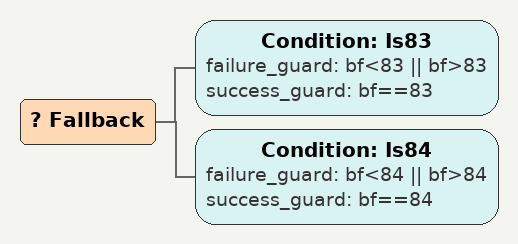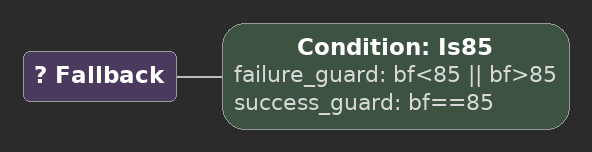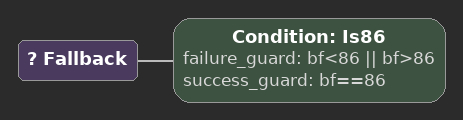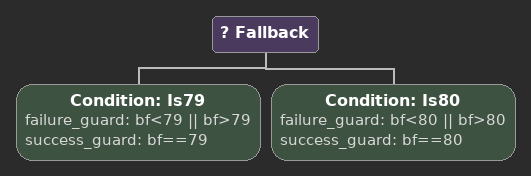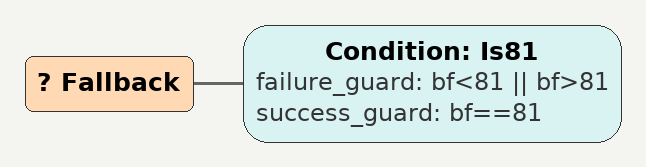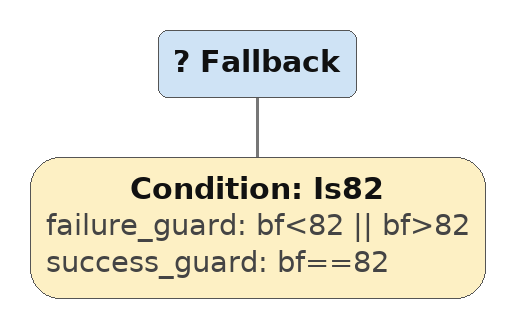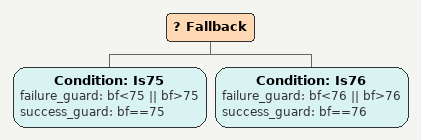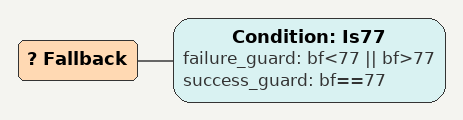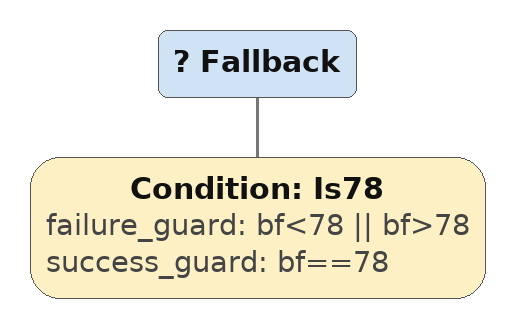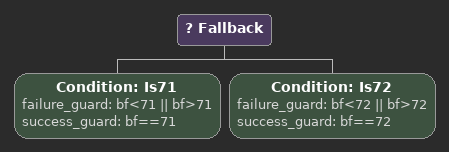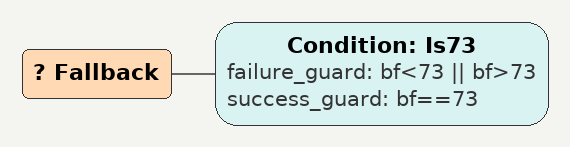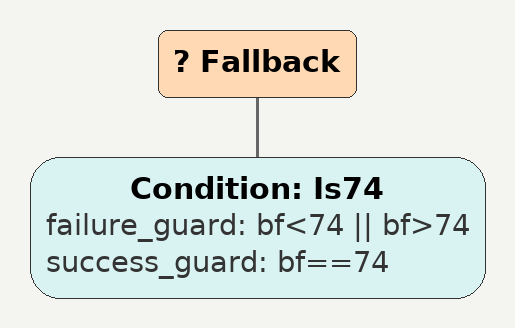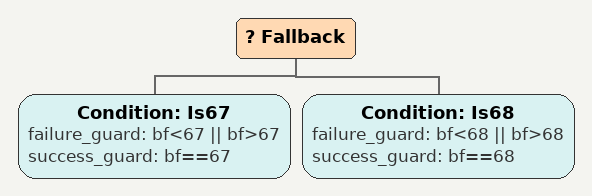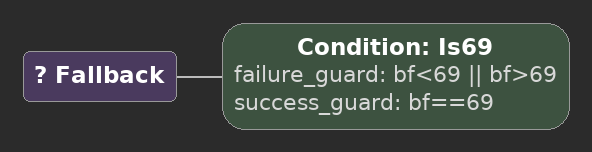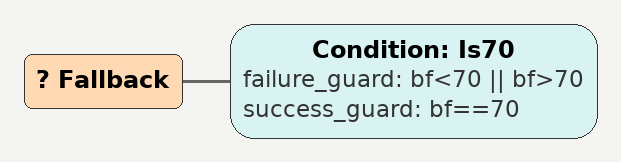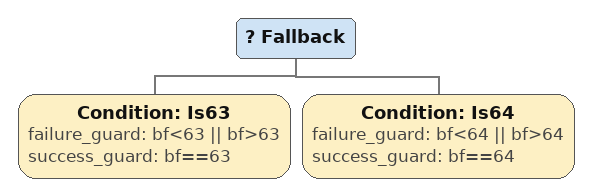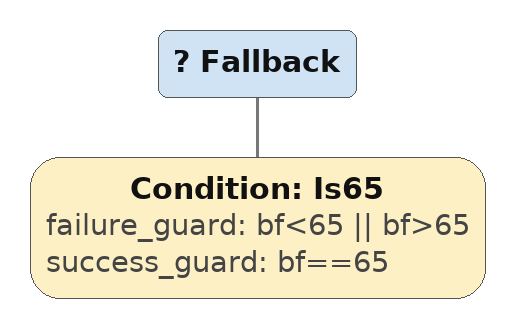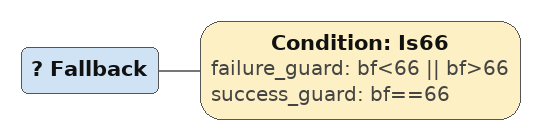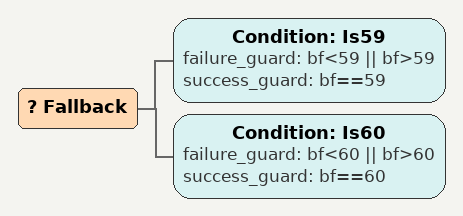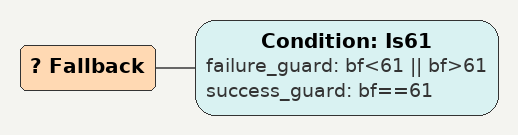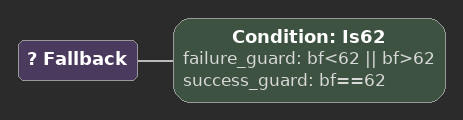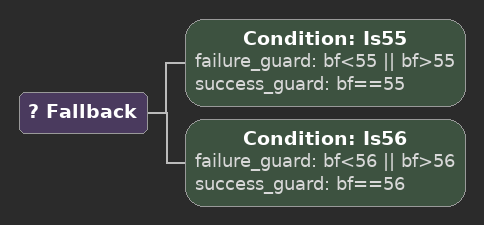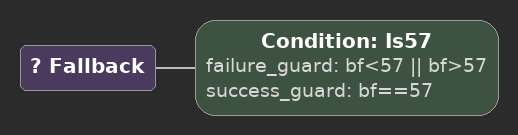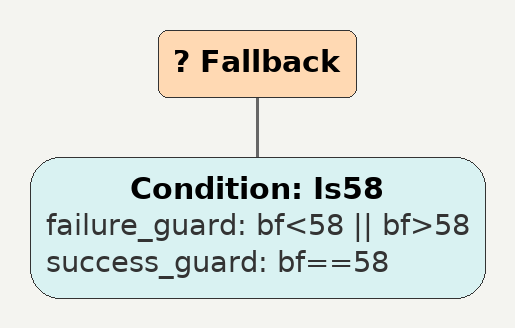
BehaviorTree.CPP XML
<Fallback>
    <Condition ID="Is83" failure_guard="bf&lt;83 || bf>83" success_guard="bf==83"/>
    <Condition ID="Is84" failure_guard="bf&lt;84 || bf>84" success_guard="bf==84"/>
        sequence82
        sequence
        children {
        } end_children
    } end_composite
</Fallback>

<Fallback>
    <Condition ID="Is85" failure_guard="bf&lt;85 || bf>85" success_guard="bf==85"/>
        sequence82
        sequence
        children {
        } end_children
    } end_composite
</Fallback>

<Fallback>
    <Condition ID="Is86" failure_guard="bf&lt;86 || bf>86" success_guard="bf==86"/>
        sequence82
        sequence
        children {
        } end_children
    } end_composite
</Fallback>

<Fallback>
    <Condition ID="Is79" failure_guard="bf&lt;79 || bf>79" success_guard="bf==79"/>
    <Condition ID="Is80" failure_guard="bf&lt;80 || bf>80" success_guard="bf==80"/>
        sequence78
        sequence
        children {
        } end_children
    } end_composite
</Fallback>

<Fallback>
    <Condition ID="Is81" failure_guard="bf&lt;81 || bf>81" success_guard="bf==81"/>
        sequence78
        sequence
        children {
        } end_children
    } end_composite
</Fallback>

<Fallback>
    <Condition ID="Is82" failure_guard="bf&lt;82 || bf>82" success_guard="bf==82"/>
        sequence78
        sequence
        children {
        } end_children
    } end_composite
</Fallback>

<Fallback>
    <Condition ID="Is75" failure_guard="bf&lt;75 || bf>75" success_guard="bf==75"/>
    <Condition ID="Is76" failure_guard="bf&lt;76 || bf>76" success_guard="bf==76"/>
        sequence74
        sequence
        children {
        } end_children
    } end_composite
</Fallback>

<Fallback>
    <Condition ID="Is77" failure_guard="bf&lt;77 || bf>77" success_guard="bf==77"/>
        sequence74
        sequence
        children {
        } end_children
    } end_composite
</Fallback>

<Fallback>
    <Condition ID="Is78" failure_guard="bf&lt;78 || bf>78" success_guard="bf==78"/>
        sequence74
        sequence
        children {
        } end_children
    } end_composite
</Fallback>

<Fallback>
    <Condition ID="Is71" failure_guard="bf&lt;71 || bf>71" success_guard="bf==71"/>
    <Condition ID="Is72" failure_guard="bf&lt;72 || bf>72" success_guard="bf==72"/>
        sequence70
        sequence
        children {
        } end_children
    } end_composite
</Fallback>

<Fallback>
    <Condition ID="Is73" failure_guard="bf&lt;73 || bf>73" success_guard="bf==73"/>
        sequence70
        sequence
        children {
        } end_children
    } end_composite
</Fallback>

<Fallback>
    <Condition ID="Is74" failure_guard="bf&lt;74 || bf>74" success_guard="bf==74"/>
        sequence70
        sequence
        children {
        } end_children
    } end_composite
</Fallback>

<Fallback>
    <Condition ID="Is67" failure_guard="bf&lt;67 || bf>67" success_guard="bf==67"/>
    <Condition ID="Is68" failure_guard="bf&lt;68 || bf>68" success_guard="bf==68"/>
        sequence66
        sequence
        children {
        } end_children
    } end_composite
</Fallback>

<Fallback>
    <Condition ID="Is69" failure_guard="bf&lt;69 || bf>69" success_guard="bf==69"/>
        sequence66
        sequence
        children {
        } end_children
    } end_composite
</Fallback>

<Fallback>
    <Condition ID="Is70" failure_guard="bf&lt;70 || bf>70" success_guard="bf==70"/>
        sequence66
        sequence
        children {
        } end_children
    } end_composite
</Fallback>

<Fallback>
    <Condition ID="Is63" failure_guard="bf&lt;63 || bf>63" success_guard="bf==63"/>
    <Condition ID="Is64" failure_guard="bf&lt;64 || bf>64" success_guard="bf==64"/>
        sequence62
        sequence
        children {
        } end_children
    } end_composite
</Fallback>

<Fallback>
    <Condition ID="Is65" failure_guard="bf&lt;65 || bf>65" success_guard="bf==65"/>
        sequence62
        sequence
        children {
        } end_children
    } end_composite
</Fallback>

<Fallback>
    <Condition ID="Is66" failure_guard="bf&lt;66 || bf>66" success_guard="bf==66"/>
        sequence62
        sequence
        children {
        } end_children
    } end_composite
</Fallback>

<Fallback>
    <Condition ID="Is59" failure_guard="bf&lt;59 || bf>59" success_guard="bf==59"/>
    <Condition ID="Is60" failure_guard="bf&lt;60 || bf>60" success_guard="bf==60"/>
        sequence58
        sequence
        children {
        } end_children
    } end_composite
</Fallback>

<Fallback>
    <Condition ID="Is61" failure_guard="bf&lt;61 || bf>61" success_guard="bf==61"/>
        sequence58
        sequence
        children {
        } end_children
    } end_composite
</Fallback>

<Fallback>
    <Condition ID="Is62" failure_guard="bf&lt;62 || bf>62" success_guard="bf==62"/>
        sequence58
        sequence
        children {
        } end_children
    } end_composite
</Fallback>

<Fallback>
    <Condition ID="Is55" failure_guard="bf&lt;55 || bf>55" success_guard="bf==55"/>
    <Condition ID="Is56" failure_guard="bf&lt;56 || bf>56" success_guard="bf==56"/>
        sequence54
        sequence
        children {
        } end_children
    } end_composite
</Fallback>

<Fallback>
    <Condition ID="Is57" failure_guard="bf&lt;57 || bf>57" success_guard="bf==57"/>
        sequence54
        sequence
        children {
        } end_children
    } end_composite
</Fallback>

<Fallback>
    <Condition ID="Is58" failure_guard="bf&lt;58 || bf>58" success_guard="bf==58"/>
        sequence54
        sequence
        children {
        } end_children
    } end_composite
</Fallback>
